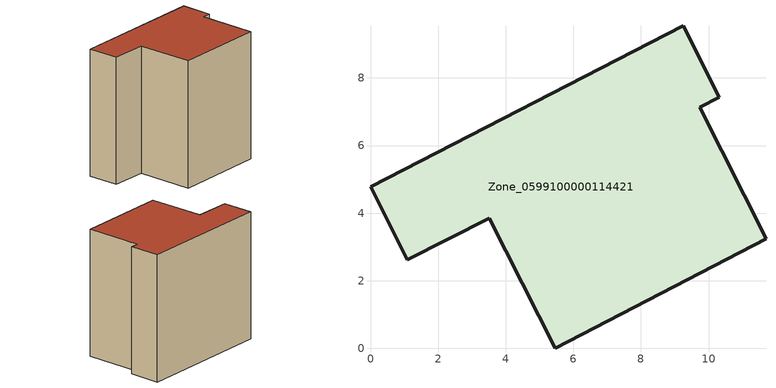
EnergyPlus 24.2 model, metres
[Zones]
Zone_0599100000114421
 floor ground (C_G): 9.25,9.55 10.32,7.43 9.74,7.13 11.7,3.25 5.46,0 3.52,3.85 1.09,2.62 0,4.79 z3.05
 wall outside (C_F): 10.32,7.43 9.25,9.55 0,4.79 1.09,2.62 3.52,3.85 5.46,0 11.7,3.25 9.74,7.13 10.32,7.43 z3.05:12.73
 roof outside (C_R): 9.25,9.55 0,4.79 1.09,2.62 3.52,3.85 5.46,0 11.7,3.25 9.74,7.13 10.32,7.43 z12.73
[BUILDING]
Pand.0599100000114421: North Axis=0; Terrain=City; Loads Convergence Tolerance Value=0.04; Temperature Convergence Tolerance Value=0.4; Solar Distribution=FullExterior; Maximum Number of Warmup Days=25; Minimum Number of Warmup Days=1
[Site:Location]
Rotterdam.The.Hague.AP_ZH_NLD Design_Conditions: Latitude=51.96; Longitude=4.45; Time Zone=1; Elevation=-4.5
[SITE:GROUNDTEMPERATURE:BUILDINGSURFACE]
18, 18, 18, 18, 18, 18, 18, 18, 18, 18, 18, 18
[MATERIAL] Thermal Absorptance=0.9; Solar Absorptance=0.7; Visible Absorptance=0.7
Name | Roughness | Thickness | Conductivity | Density | Specific Heat
G.TI.1946 | MediumSmooth | 0.15 | 1 | 540 | 1210
F.TI.1946 | Rough | 0.3 | 0.857143 | 1920 | 840
R.TI.1946 | MediumRough | 0.2 | 0.1 | 1500 | 1000
[CONSTRUCTION]
C_G: G.TI.1946
C_F: F.TI.1946
C_R: R.TI.1946
[ZONE]
Zone_0599100000114421: Type=1; Multiplier=1; Ceiling Height=Autocalculate; Volume=Autocalculate; Floor Area=autocalculate; Part of Total Floor Area=Yes
[ZONEINFILTRATION:DESIGNFLOWRATE]
Infil_Zone_0599100000114421: Zone or ZoneList or Space or SpaceList=Zone_0599100000114421; Schedule=AlwaysOn; Design Flow Rate Calculation Method=Flow/Area; Flow Rate per Floor Area=0.003; Constant Term Coefficient=1; Temperature Term Coefficient=0; Velocity Term Coefficient=0; Velocity Squared Term Coefficient=0
[HVACTEMPLATE:ZONE:IDEALLOADSAIRSYSTEM]
Zone_0599100000114421: Maximum Heating Supply Air Temperature=50; Minimum Cooling Supply Air Temperature=13; Maximum Heating Supply Air Humidity Ratio=0.0156; Minimum Cooling Supply Air Humidity Ratio=0.0077; Heating Limit=NoLimit; Cooling Limit=NoLimit; Dehumidification Control Type=ConstantSensibleHeatRatio; Cooling Sensible Heat Ratio=0.7; Dehumidification Setpoint=60; Humidification Control Type=None; Humidification Setpoint=30; Outdoor Air Method=None; Outdoor Air Flow Rate per Person=0.00944; Outdoor Air Flow Rate per Zone Floor Area=0; Outdoor Air Flow Rate per Zone=0; Demand Controlled Ventilation Type=None; Outdoor Air Economizer Type=NoEconomizer; Heat Recovery Type=None; Sensible Heat Recovery Effectiveness=0.7; Latent Heat Recovery Effectiveness=0.65
[ZONECONTROL:THERMOSTAT]
ThermostatControl_Zone_0599100000114421: Zone or ZoneList=Zone_0599100000114421; Control Type Schedule=DualSetpointControlType; Control 1=Thermostat_Zone_0599100000114421; Temperature Difference Between Cutout And Setpoint=0
[THERMOSTATSETPOINT:DUALSETPOINT]
Thermostat_Zone_0599100000114421: Heating Setpoint Temperature Schedule=HeatingSetpoint_Zone_0599100000114421; Cooling Setpoint Temperature Schedule=CoolingSetpoint_Zone_0599100000114421
[SCHEDULE:COMPACT]
HeatingSetpoint_Zone_0599100000114421: Through: 12/31, For: AllDays, Until: 24:00, 21
CoolingSetpoint_Zone_0599100000114421: Through: 12/31, For: AllDays, Until: 24:00, 24
DualSetpointControlType: Through: 12/31, For: AllDays, Until: 24:00, 4
AlwaysOn: Through: 12/31, For: AllDays, Until: 24:00, 1
